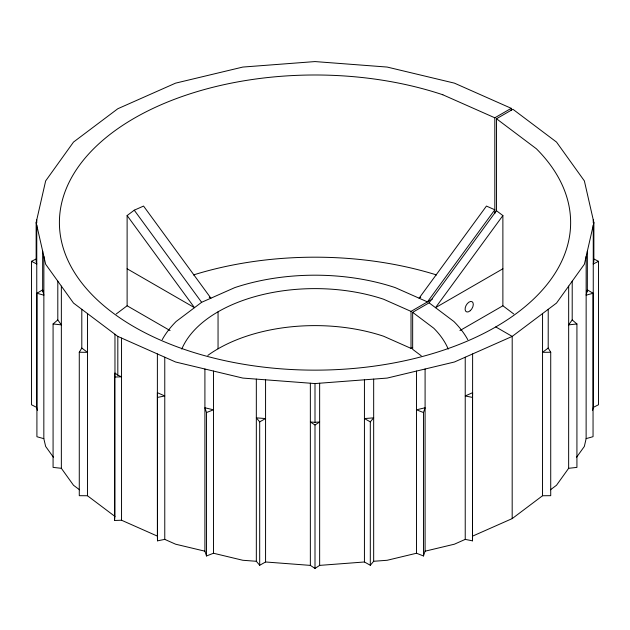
<?xml version="1.0" encoding="UTF-8"?>
<svg xmlns="http://www.w3.org/2000/svg" width="630" height="630" viewBox="0 0 630 630"><rect width="100%" height="100%" fill="white"/><g stroke="black" fill="none" stroke-linecap="round" stroke-linejoin="round"><path stroke-width="0.94" d="M511.245 110.281L511.245 108.321L454.427 83.144L387.174 67.063L315 61.575L242.826 67.063L175.573 83.144L117.818 108.73L73.505 142.073L45.651 180.904L36.146 222.571L36.146 261.324L36.761 264.009L36.761 407.445L37.414 410.327M36.761 225.257L36.761 264.009L31.5 261.324L31.5 404.767L36.761 407.445M36.761 222.792L36.761 219.886M36.95 293.249L43.872 295.194L42.659 289.863L36.95 293.249L36.91 436.724L43.832 438.661L45.651 446.434L53.385 457.199M42.659 291.832L42.659 251.11M43.832 438.661L43.872 256.441M79.537 489.786L73.505 485.265L61.354 468.31L61.354 324.883L57.803 319.93L57.803 281.177M61.354 286.13L61.354 324.883L53.078 323.962L53.078 467.381L61.354 468.31M373.669 379.102L373.669 561.283L370.306 565.275L364.431 561.984L319.646 565.386L315 568.425L310.354 565.386L265.569 561.984L259.694 565.275L256.331 561.283L242.826 560.275L213.491 553.242L206.506 555.967L204.907 551.187L175.573 544.186L164.769 539.382L157.492 540.839L157.382 536.114L121.543 520.23L114.534 520.482L114.967 516.442L87.468 495.747L79.278 495.684L79.278 352.257L81.798 348.059L81.798 309.306M87.468 313.575L87.468 495.747M114.967 334.262L114.967 516.442M121.543 520.23L121.543 376.811L117.818 375.165L117.818 336.412L73.505 303.069L45.651 264.238L36.146 222.571M121.543 338.058L121.543 376.811L114.534 377.063L114.534 520.482M157.382 353.934L157.382 536.114M164.769 357.21L164.769 539.382M204.907 369.007L204.907 551.187M213.491 371.062L213.491 553.242M256.331 379.102L256.331 561.283M265.569 379.803L265.569 561.984M310.354 383.213L310.354 565.386M315 568.425L315 424.998L310.354 421.966L315 422.32L315 383.568L387.174 378.079L454.427 361.998L512.206 336.412L556.518 303.069L584.372 264.238L593.877 222.571L584.372 180.904L556.518 142.073L512.914 109.266L496.487 118.755L496.464 210.727L429.093 302.841L412.658 312.33L412.658 349.327L421.242 355.793M319.646 383.213L319.646 565.386M364.431 379.803L364.431 561.984M416.509 371.062L416.509 553.242L423.494 555.967L425.092 551.187L425.092 369.007M465.231 357.21L465.231 539.382L454.427 544.186L425.092 551.187M472.618 353.934L472.508 540.839L465.231 539.382M511.245 108.321L494.818 117.802L494.818 213.649M472.618 536.114L512.182 518.608L512.206 336.412L495.771 326.923M542.556 313.575L542.532 495.747L512.182 518.608M542.532 495.747L550.722 495.684L550.722 352.257L548.202 348.059L548.226 309.306M568.669 286.13L568.646 468.31L556.495 485.265L550.462 489.786M568.646 468.31L576.923 467.381L576.923 323.962L568.646 324.883L572.197 319.93L572.221 281.177M586.152 256.441L586.128 438.622L584.349 446.434L576.615 457.199M587.365 251.11L587.341 291.832M593.263 225.257L593.24 407.429L592.586 410.303M593.263 222.792L593.263 219.886M593.877 222.571L593.854 261.324L593.24 264.009L598.5 261.324L598.5 404.744L593.24 407.429M472.508 397.42L472.618 392.687L465.231 395.963L472.508 397.42L472.508 540.839M114.534 377.063L114.967 373.015L117.818 375.165M423.494 412.54L425.092 407.767L416.509 409.815L423.494 412.54L423.494 555.967M496.464 210.727L502.882 215.562L435.511 307.676L502.882 268.782M370.306 421.856L373.669 417.855L364.431 418.564L370.306 421.856L370.306 565.275M53.078 323.962L57.803 319.93M116.219 313.984L127.118 305.778L127.118 215.562L134.253 210.192L143.553 206.073L210.916 298.187L209.239 297.218M420.761 297.218L419.084 298.187L486.447 206.073L494.818 209.782L427.447 301.896L395.168 287.595A160.343 92.571 0 0 0 234.832 287.595L201.624 302.305L176.14 321.481A160.343 92.571 0 0 0 162.217 339.68M548.202 348.059L542.532 352.327L550.722 352.257M315 424.998L319.646 421.966L315 422.32M181.771 349.091A137.104 79.152 0 0 1 383.552 299.218L411.02 311.385L432.503 298.982M207.821 355.407A137.104 79.152 0 0 1 383.552 336.215L411.02 348.382L412.658 347.429M459.931 330.577L502.882 305.778L502.882 215.562M259.694 421.856L265.569 418.564L256.331 417.855L259.694 421.856L259.694 565.275M31.5 261.324L35.886 259.087M206.506 412.54L213.491 409.815L204.907 407.767L206.506 412.54L206.506 555.967M593.051 293.257L586.128 295.194L587.341 289.863L593.051 293.257L593.051 436.677L586.128 438.622M416.509 553.242L387.174 560.275L373.669 561.283M157.492 397.42L164.769 395.963L157.382 392.687L157.492 540.839M79.278 352.257L87.468 352.327L81.798 348.059M315 383.568L242.826 378.079L175.573 361.998L117.818 336.412M442.811 94.768L494.818 117.802M594.114 259.087L598.5 261.324M127.118 268.782L194.489 307.676L127.118 215.562M127.118 305.778L170.069 330.577M496.487 118.755L536.39 148.782A255.615 147.577 0 0 1 359.407 367.904A255.615 147.577 0 0 1 63.291 196.938A255.615 147.577 0 0 1 442.843 94.768M502.882 305.778L513.781 313.984M429.093 302.841L453.86 321.481A160.343 92.571 0 0 1 467.783 339.68M412.658 312.33L433.731 328.191A137.104 79.152 0 0 1 448.229 349.091M572.197 319.93L576.923 323.962M134.253 210.192L201.624 302.305M411.02 311.385L411.02 348.382M218.051 311.795L218.051 348.792M193.434 274.948A255.615 147.577 0 0 1 436.566 274.948M470.263 310.692A5.812 3.355 -60 0 0 472.098 301.699A5.812 3.355 -60 0 0 465.231 307.794A5.812 3.355 -60 0 0 470.263 310.692"/></g></svg>
